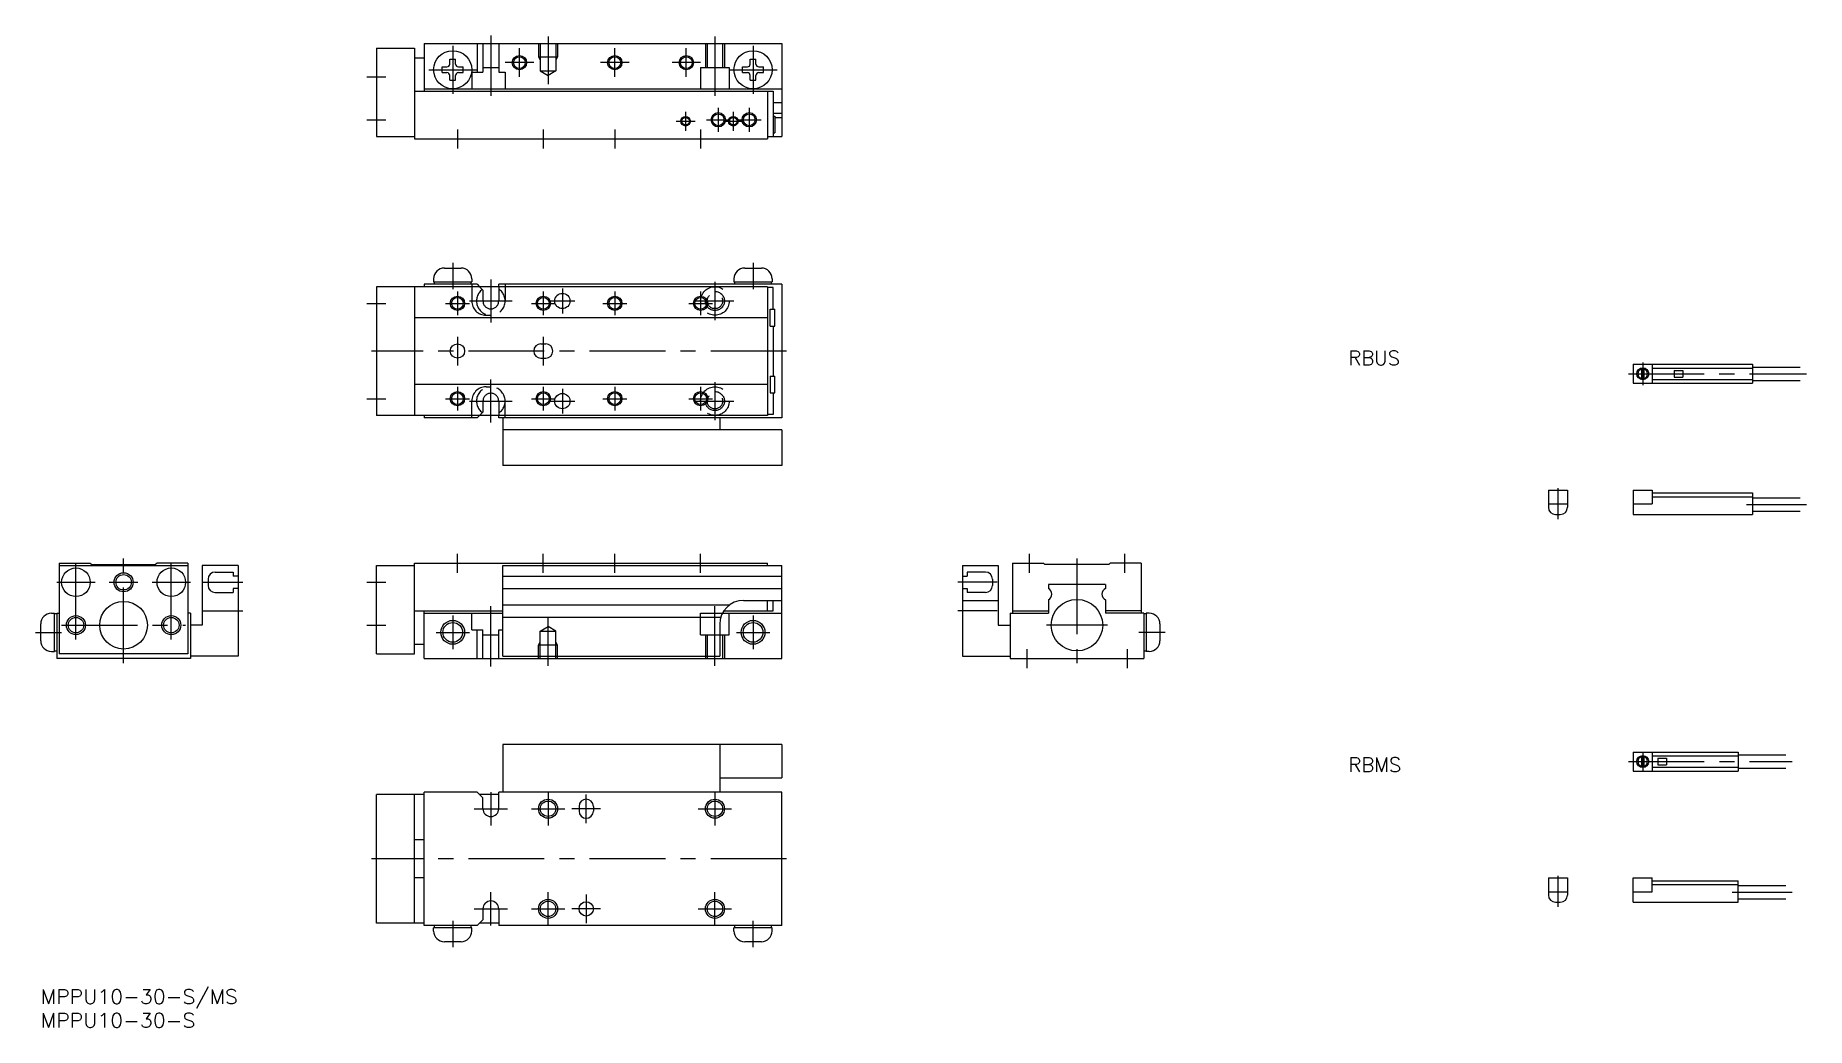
# Model space of a CAD drawing. Extents: x -1 to 370, y -8 to 200.
import ezdxf

# ---------------------------------------------------------------- set-up
doc = ezdxf.new("R2010")
doc.units = 0
doc.header["$LTSCALE"] = 0.5
doc.linetypes.add('CENTER', pattern=[50.8, 31.75, -6.35, 6.35, -6.35])
doc.linetypes.add('DASHED', pattern=[19.05, 12.7, -6.35])
for name, color, linetype in [('MSM_CENTER', 1, 'CENTER'), ('MSM_CONTINUOUS', 7, 'CONTINUOUS'), ('MSM_DASHED', 4, 'DASHED'), ('MSM_NARROW', 5, 'CONTINUOUS'), ('MSM_PART_NUMBER', 7, 'CONTINUOUS')]:
    doc.layers.add(name, color=color, linetype=linetype)
doc.styles.get("Standard").update_dxf_attribs({"font": 'txt.shx', "height": 3, "bigfont": 'bigfont.shx'})

# ---------------------------------------------------------------- blocks, each defined once
blk = doc.blocks.new('*U16')
at = {"layer": 'MSM_PART_NUMBER', "width": 1.051}
blk.add_text('MPPU10-30-S/MS', height=3, dxfattribs=at).set_placement((0, -3))
blk = doc.blocks.new('*U17')
at = {"layer": 'MSM_PART_NUMBER', "width": 1.051}
blk.add_text('MPPU10-30-S', height=3, dxfattribs=at).set_placement((0, -8))
blk = doc.blocks.new('*U19')
at = {"layer": 'MSM_PART_NUMBER'}
blk.add_text('RBMS', height=3, dxfattribs=at).set_placement((274.3, 45.62))
blk = doc.blocks.new('*U20')
at = {"layer": 'MSM_PART_NUMBER'}
blk.add_text('RBUS', height=3, dxfattribs=at).set_placement((274.3, 130.95))

msp = doc.modelspace()

# ---------------------------------------------------------------- linework, layer by layer
at = {"layer": 'MSM_CENTER'}
for p, q in [((86.42, 197.94), (86.42, 187.86)), ((94.42, 200.1), (94.42, 187.4)), ((100.42, 191.4), (100.42, 197.4)), ((106.42, 199.9), (106.42, 189.9)), ((120.42, 191.4), (120.42, 197.4)), ((135.42, 191.4), (135.42, 197.4)), ((141.42, 199.9), (141.42, 187.4)), ((149.42, 197.94), (149.42, 187.86)), ((103.42, 194.4), (97.42, 194.4)), ((123.42, 194.4), (117.42, 194.4)), ((138.42, 194.4), (132.42, 194.4)), ((68.42, 191.4), (72.42, 191.4)), ((81.38, 192.9), (91.46, 192.9)), ((144.38, 192.9), (154.46, 192.9)), ((68.42, 182.4), (72.42, 182.4)), ((133.27, 182.1), (137.27, 182.1)), ((135.27, 184.1), (135.27, 180.1)), ((139.62, 182.4), (144.62, 182.4)), ((142.12, 184.9), (142.12, 179.9)), ((143.27, 182.1), (147.27, 182.1)), ((145.27, 184.1), (145.27, 180.1)), ((146.12, 182.4), (151.12, 182.4)), ((148.62, 184.9), (148.62, 179.9)), ((87.42, 180.4), (87.42, 176.4)), ((105.42, 180.4), (105.42, 176.4)), ((120.42, 180.4), (120.42, 176.4)), ((138.42, 180.4), (138.42, 176.4)), ((86.42, 152.4), (86.42, 146.9)), ((149.42, 152.4), (149.42, 146.9)), ((94.42, 148.9), (94.42, 139.9)), ((87.42, 146.4), (87.42, 141.4)), ((105.42, 146.4), (105.42, 141.4)), ((109.42, 147), (109.42, 141.8)), ((120.42, 146.4), (120.42, 141.4)), ((138.42, 146.4), (138.42, 141.4)), ((141.42, 148.4), (141.42, 140.4)), ((68.42, 143.9), (72.42, 143.9)), ((84.92, 143.9), (89.92, 143.9)), ((89.92, 144.4), (98.92, 144.4)), ((102.92, 143.9), (107.92, 143.9)), ((106.82, 144.4), (112.02, 144.4)), ((117.92, 143.9), (122.92, 143.9)), ((135.92, 143.9), (140.92, 143.9)), ((137.42, 144.4), (145.42, 144.4)), ((156.42, 133.9), (69.42, 133.9)), ((87.42, 136.9), (87.42, 130.9)), ((105.42, 136.9), (105.42, 130.9)), ((336.02, 131.53), (336.02, 126.73)), ((87.42, 126.4), (87.42, 121.4)), ((94.42, 118.9), (94.42, 127.9)), ((105.42, 126.4), (105.42, 121.4)), ((120.42, 126.4), (120.42, 121.4)), ((138.42, 126.4), (138.42, 121.4)), ((141.42, 127.4), (141.42, 119.4)), ((333.02, 129.13), (370.38, 129.13)), ((68.42, 123.9), (72.42, 123.9)), ((84.92, 123.9), (89.92, 123.9)), ((89.92, 123.4), (98.92, 123.4)), ((102.92, 123.9), (107.92, 123.9)), ((106.82, 123.4), (112.02, 123.4)), ((109.42, 126), (109.42, 120.8)), ((117.92, 123.9), (122.92, 123.9)), ((135.92, 123.9), (140.92, 123.9)), ((137.42, 123.4), (145.42, 123.4)), ((318.23, 105.13), (318.23, 98.63)), ((357.79, 101.73), (370.38, 101.73)), ((7.4, 73.4), (7.4, 89.4)), ((17.4, 68.4), (17.4, 90.4)), ((27.4, 73.4), (27.4, 89.4)), ((87.42, 87.4), (87.42, 91.4)), ((105.42, 87.4), (105.42, 91.4)), ((120.42, 87.4), (120.42, 91.4)), ((138.42, 87.4), (138.42, 91.4)), ((207.35, 91.4), (207.35, 87.4)), ((217.35, 90.4), (217.35, 68.4)), ((227.35, 91.4), (227.35, 87.4)), ((3.4, 85.4), (11.4, 85.4)), ((14.4, 85.4), (20.4, 85.4)), ((23.4, 85.4), (31.4, 85.4)), ((34.1, 85.4), (42.4, 85.4)), ((68.42, 85.4), (72.42, 85.4)), ((200.65, 85.4), (192.35, 85.4)), ((34.1, 79.4), (42.4, 79.4)), ((86.42, 78.4), (86.42, 71.4)), ((94.42, 67.7), (94.42, 80.4)), ((141.42, 67.9), (141.42, 80.4)), ((149.42, 78.4), (149.42, 71.4)), ((200.65, 79.4), (192.35, 79.4)), ((-1.1, 74.9), (4.4, 74.9)), ((4.4, 76.4), (30.4, 76.4)), ((68.42, 76.4), (72.42, 76.4)), ((82.92, 74.9), (89.92, 74.9)), ((106.42, 67.9), (106.42, 77.9)), ((145.92, 74.9), (152.92, 74.9)), ((223.75, 76.4), (210.95, 76.4)), ((235.85, 74.9), (230.35, 74.9)), ((206.85, 71.4), (206.85, 67.4)), ((227.85, 71.4), (227.85, 67.4)), ((336.02, 49.8), (336.02, 45.8)), ((333.04, 47.8), (367.38, 47.8)), ((94.42, 41.4), (94.42, 34.4)), ((106.42, 41.4), (106.42, 34.4)), ((114.42, 34.9), (114.42, 40.9)), ((141.42, 41.4), (141.42, 34.4)), ((90.92, 37.9), (97.92, 37.9)), ((102.92, 37.9), (109.92, 37.9)), ((117.42, 37.9), (111.42, 37.9)), ((137.92, 37.9), (144.92, 37.9)), ((156.42, 27.4), (69.42, 27.4)), ((318.23, 23.8), (318.23, 17.3)), ((94.42, 13.4), (94.42, 20.4)), ((106.42, 13.4), (106.42, 20.4)), ((114.42, 19.9), (114.42, 13.9)), ((141.42, 13.4), (141.42, 20.4)), ((354.79, 20.4), (367.38, 20.4)), ((90.92, 16.9), (97.92, 16.9)), ((102.92, 16.9), (109.92, 16.9)), ((117.42, 16.9), (111.42, 16.9)), ((137.92, 16.9), (144.92, 16.9)), ((138.42, 16.9), (144.42, 16.9)), ((86.42, 14.4), (86.42, 8.9)), ((149.42, 8.9), (149.42, 14.4))]:
    msp.add_line(p, q, dxfattribs=at)
at = {"layer": 'MSM_CONTINUOUS'}
for p, q in [((70.42, 197.4), (70.42, 178.9)), ((70.42, 197.4), (78.42, 197.4)), ((78.42, 197.4), (78.42, 178.4)), ((80.42, 198.4), (80.42, 188.4)), ((80.42, 198.4), (155.42, 198.4)), ((91.57, 198.4), (91.57, 192.4)), ((92.77, 198.4), (92.77, 192.4)), ((96.07, 198.4), (96.07, 192.4)), ((155.42, 198.4), (155.42, 178.9)), ((78.42, 195.4), (80.42, 195.4)), ((84.22, 192.3), (84.22, 193.5)), ((84.22, 193.5), (85.22, 193.5)), ((85.82, 195.1), (87.02, 195.1)), ((85.82, 194.1), (85.82, 195.1)), ((87.02, 194.1), (87.02, 195.1)), ((87.62, 193.5), (88.62, 193.5)), ((88.62, 192.3), (88.62, 193.5)), ((92.77, 193.4), (96.07, 193.4)), ((147.22, 192.3), (147.22, 193.5)), ((147.22, 193.5), (148.22, 193.5)), ((148.82, 195.1), (150.02, 195.1)), ((148.82, 194.1), (148.82, 195.1)), ((150.02, 194.1), (150.02, 195.1)), ((150.62, 193.5), (151.62, 193.5)), ((151.62, 192.3), (151.62, 193.5)), ((84.22, 192.3), (85.22, 192.3)), ((85.82, 190.7), (85.82, 191.7)), ((85.82, 190.7), (87.02, 190.7)), ((87.02, 190.7), (87.02, 191.7)), ((87.62, 192.3), (88.62, 192.3)), ((90.42, 192.4), (90.42, 188.9)), ((90.42, 192.4), (92.77, 192.4)), ((96.07, 192.4), (97.42, 192.4)), ((97.42, 192.4), (97.42, 188.9)), ((147.22, 192.3), (148.22, 192.3)), ((148.82, 190.7), (148.82, 191.7)), ((148.82, 190.7), (150.02, 190.7)), ((150.02, 190.7), (150.02, 191.7)), ((150.62, 192.3), (151.62, 192.3)), ((78.42, 188.4), (153.62, 188.4)), ((80.42, 188.9), (155.42, 188.9)), ((152.42, 188.4), (152.42, 178.4)), ((153.62, 188.4), (153.62, 178.9)), ((153.62, 186), (155.42, 186)), ((153.62, 183.8), (155.42, 183.8)), ((153.62, 183.15), (154.02, 183.15)), ((154.02, 183.15), (154.02, 179.65)), ((154.02, 182.9), (155.42, 182.9)), ((70.42, 178.9), (78.42, 178.9)), ((78.42, 178.4), (152.42, 178.4)), ((152.42, 178.9), (155.42, 178.9)), ((153.62, 179.65), (154.02, 179.65)), ((82.42, 149.05), (82.42, 148.4)), ((84.67, 151.3), (88.17, 151.3)), ((90.42, 149.05), (90.42, 148.4)), ((145.42, 149.05), (145.42, 148.4)), ((147.67, 151.3), (151.17, 151.3)), ((153.42, 149.05), (153.42, 148.4)), ((70.42, 147.4), (70.42, 120.4)), ((152.42, 147.4), (70.42, 147.4)), ((78.42, 147.4), (78.42, 120.4)), ((80.42, 147.9), (80.42, 147.4)), ((91.57, 147.9), (80.42, 147.9)), ((82.42, 148.4), (90.42, 148.4)), ((82.52, 148.4), (82.52, 147.9)), ((90.32, 147.9), (90.32, 148.4)), ((90.42, 147.9), (90.42, 147.4)), ((91.57, 147.9), (92.07, 147.4)), ((96.07, 147.4), (96.07, 147.9)), ((155.42, 147.9), (96.07, 147.9)), ((97.42, 147.9), (97.42, 147.4)), ((145.42, 148.4), (153.42, 148.4)), ((145.52, 148.4), (145.52, 147.9)), ((152.42, 147.4), (152.42, 120.4)), ((153.62, 147.2), (152.42, 147.2)), ((153.32, 147.9), (153.32, 148.4)), ((153.62, 142.65), (153.62, 147.2)), ((155.42, 147.9), (155.42, 119.9)), ((153.02, 142.65), (154.02, 142.65)), ((153.02, 139.15), (153.02, 142.65)), ((154.02, 139.15), (154.02, 142.65)), ((152.42, 140.9), (78.42, 140.9)), ((153.02, 139.15), (154.02, 139.15)), ((153.62, 139.15), (153.62, 128.65)), ((104.92, 135.4), (105.92, 135.4)), ((104.92, 132.4), (105.92, 132.4)), ((334.02, 131.13), (334.02, 127.13)), ((334.02, 131.13), (359.02, 131.13)), ((335.77, 130.35), (335.77, 127.9)), ((336.27, 130.35), (336.27, 127.9)), ((338.02, 131.13), (338.02, 127.13)), ((338.02, 130.33), (359.02, 130.33)), ((359.02, 131.13), (359.02, 127.13)), ((359.02, 130.53), (369.02, 130.53)), ((152.42, 126.9), (78.42, 126.9)), ((153.02, 128.65), (153.02, 125.15)), ((153.02, 128.65), (154.02, 128.65)), ((154.02, 125.15), (154.02, 128.65)), ((334.02, 127.13), (359.02, 127.13)), ((338.02, 127.93), (359.02, 127.93)), ((342.62, 129.83), (344.42, 129.83)), ((342.62, 129.83), (342.62, 128.43)), ((342.62, 128.43), (344.42, 128.43)), ((344.42, 129.83), (344.42, 128.43)), ((359.02, 127.73), (369.02, 127.73)), ((153.02, 125.15), (154.02, 125.15)), ((153.62, 125.15), (153.62, 120.6)), ((152.42, 120.4), (70.42, 120.4)), ((80.42, 120.4), (80.42, 119.9)), ((91.57, 119.9), (80.42, 119.9)), ((90.42, 119.9), (90.42, 120.4)), ((92.07, 120.4), (91.57, 119.9)), ((96.07, 119.9), (96.07, 120.4)), ((155.42, 119.9), (96.07, 119.9)), ((96.92, 119.9), (96.92, 109.9)), ((97.42, 119.9), (97.42, 120.4)), ((142.42, 119.9), (142.42, 117.4)), ((153.62, 120.6), (152.42, 120.6)), ((155.42, 117.4), (96.92, 117.4)), ((155.42, 117.4), (155.42, 109.9)), ((155.42, 109.9), (96.92, 109.9)), ((316.23, 104.73), (316.23, 101.13)), ((316.23, 104.73), (320.23, 104.73)), ((320.23, 104.73), (320.23, 101.13)), ((334.02, 104.73), (338.02, 104.73)), ((334.02, 104.73), (334.02, 99.63)), ((338.02, 104.73), (338.02, 101.83)), ((338.02, 104.13), (359.02, 104.13)), ((359.02, 104.13), (359.02, 99.63)), ((316.23, 101.83), (320.23, 101.83)), ((334.02, 101.83), (338.02, 101.83)), ((338.02, 103.33), (359.02, 103.33)), ((359.02, 103.13), (369.02, 103.13)), ((359.02, 100.33), (369.02, 100.33)), ((317.73, 99.63), (318.73, 99.63)), ((334.02, 99.63), (359.02, 99.63)), ((3.9, 89.4), (10.4, 89.4)), ((3.9, 89.4), (3.9, 70.4)), ((10.4, 89.4), (10.7, 89.1)), ((24.4, 89.4), (24.1, 89.1)), ((30.9, 89.4), (24.4, 89.4)), ((30.9, 89.4), (30.9, 70.4)), ((78.42, 70.4), (78.42, 89.4)), ((78.42, 89.4), (152.42, 89.4)), ((152.42, 88.9), (152.42, 89.4)), ((203.85, 89.4), (210.35, 89.4)), ((203.85, 89.4), (203.85, 78.9)), ((210.35, 89.4), (210.65, 89.1)), ((224.35, 89.4), (224.05, 89.1)), ((230.85, 89.4), (224.35, 89.4)), ((230.85, 89.4), (230.85, 78.9)), ((3.9, 88.9), (30.9, 88.9)), ((10.7, 89.1), (24.1, 89.1)), ((41.4, 88.9), (33.9, 88.9)), ((33.9, 88.9), (33.9, 76.4)), ((35.1, 86.05), (35.1, 84.75)), ((36.6, 87.55), (40.4, 87.55)), ((40.4, 87.55), (40.4, 86.7)), ((41.4, 86.7), (40.4, 86.7)), ((41.4, 88.9), (41.4, 69.9)), ((70.42, 88.9), (78.42, 88.9)), ((70.42, 70.4), (70.42, 88.9)), ((96.92, 88.9), (155.42, 88.9)), ((96.92, 69.9), (96.92, 88.9)), ((96.92, 86.7), (155.42, 86.7)), ((155.42, 69.4), (155.42, 88.9)), ((193.35, 88.9), (200.85, 88.9)), ((193.35, 88.9), (193.35, 69.9)), ((193.35, 86.7), (194.35, 86.7)), ((194.35, 87.55), (194.35, 86.7)), ((198.15, 87.55), (194.35, 87.55)), ((199.65, 86.05), (199.65, 84.75)), ((200.85, 88.9), (200.85, 76.4)), ((224.05, 89.1), (210.65, 89.1)), ((36.6, 83.25), (40.4, 83.25)), ((41.4, 84.1), (40.4, 84.1)), ((40.4, 84.1), (40.4, 83.25)), ((96.92, 84.1), (155.42, 84.1)), ((193.35, 84.1), (194.35, 84.1)), ((194.35, 84.1), (194.35, 83.25)), ((198.15, 83.25), (194.35, 83.25)), ((211.35, 84.9), (211.35, 84.11)), ((223.35, 84.9), (211.35, 84.9)), ((223.35, 84.9), (223.35, 84.11)), ((2.25, 78.9), (2.9, 78.9)), ((2.9, 70.9), (2.9, 78.9)), ((3.4, 78.8), (2.9, 78.8)), ((3.4, 78.9), (3.9, 78.9)), ((3.4, 78.9), (3.4, 69.4)), ((31.4, 78.9), (30.9, 78.9)), ((31.4, 78.9), (31.4, 69.4)), ((78.42, 79.4), (96.92, 79.4)), ((80.42, 69.4), (80.42, 79.4)), ((80.42, 78.9), (96.92, 78.9)), ((90.42, 75.4), (90.42, 78.9)), ((96.92, 80.7), (144.55, 80.7)), ((96.92, 78.1), (142.65, 78.1)), ((142.98, 78.9), (155.42, 78.9)), ((143.27, 79.4), (153.62, 79.4)), ((147.42, 81.6), (155.42, 81.6)), ((152.42, 79.4), (152.42, 81.6)), ((153.62, 79.4), (153.62, 81.6)), ((193.35, 81.6), (200.85, 81.6)), ((203.35, 78.9), (211.35, 78.9)), ((203.35, 78.9), (203.35, 69.4)), ((203.85, 79.4), (211.35, 79.4)), ((211.35, 81.69), (211.35, 78.9)), ((223.35, 81.69), (223.35, 78.9)), ((230.85, 79.4), (223.35, 79.4)), ((231.35, 78.9), (223.35, 78.9)), ((231.35, 78.9), (231.35, 69.4)), ((231.85, 78.8), (231.35, 78.8)), ((231.85, 78.9), (231.85, 70.9)), ((232.5, 78.9), (231.85, 78.9)), ((0, 73.15), (0, 76.65)), ((33.9, 76.4), (31.4, 76.4)), ((90.42, 75.4), (92.77, 75.4)), ((91.57, 69.4), (91.57, 75.4)), ((92.77, 69.4), (92.77, 75.4)), ((92.77, 74.4), (96.07, 74.4)), ((96.07, 75.4), (96.92, 75.4)), ((96.07, 69.4), (96.07, 75.4)), ((142.42, 76.6), (142.42, 69.9)), ((200.85, 76.4), (203.35, 76.4)), ((234.75, 76.65), (234.75, 73.15)), ((2.25, 70.9), (2.9, 70.9)), ((2.9, 71), (3.4, 71)), ((78.42, 72.4), (80.42, 72.4)), ((231.35, 71), (231.85, 71)), ((232.5, 70.9), (231.85, 70.9)), ((31.4, 69.4), (3.4, 69.4)), ((30.9, 70.4), (3.9, 70.4)), ((41.4, 69.9), (31.4, 69.9)), ((70.42, 70.4), (78.42, 70.4)), ((80.42, 69.4), (155.42, 69.4)), ((96.92, 69.9), (142.42, 69.9)), ((193.35, 69.9), (203.35, 69.9)), ((203.35, 69.4), (231.35, 69.4)), ((96.92, 51.4), (96.92, 41.4)), ((155.42, 51.4), (96.92, 51.4)), ((142.42, 51.4), (142.42, 41.4)), ((155.42, 51.4), (155.42, 44.4)), ((334.02, 49.8), (334.02, 45.8)), ((334.02, 49.8), (356.02, 49.8)), ((335.77, 49.02), (335.77, 46.57)), ((336.27, 49.02), (336.27, 46.57)), ((338.02, 49.8), (338.02, 45.8)), ((338.02, 49), (356.02, 49)), ((339.22, 48.5), (339.22, 47.1)), ((339.22, 48.5), (341.02, 48.5)), ((341.02, 48.5), (341.02, 47.1)), ((356.02, 49.8), (356.02, 45.8)), ((356.02, 49.2), (366.02, 49.2)), ((334.02, 45.8), (356.02, 45.8)), ((338.02, 46.6), (356.02, 46.6)), ((339.22, 47.1), (341.02, 47.1)), ((356.02, 46.4), (366.02, 46.4)), ((70.42, 13.9), (70.42, 40.9)), ((80.42, 40.9), (70.42, 40.9)), ((78.42, 13.9), (78.42, 40.9)), ((91.57, 41.4), (80.42, 41.4)), ((80.42, 13.4), (80.42, 41.4)), ((91.57, 41.4), (92.77, 40.2)), ((96.07, 40.9), (92.07, 40.9)), ((96.07, 37.9), (96.07, 41.4)), ((155.42, 41.4), (96.07, 41.4)), ((142.42, 44.4), (155.42, 44.4)), ((155.42, 13.4), (155.42, 41.4)), ((92.77, 37.9), (92.77, 40.2)), ((112.92, 38.4), (112.92, 37.4)), ((115.92, 38.4), (115.92, 37.4)), ((80.42, 31.4), (78.42, 31.4)), ((80.42, 23.4), (78.42, 23.4)), ((316.23, 23.4), (316.23, 19.8)), ((316.23, 23.4), (320.23, 23.4)), ((320.23, 23.4), (320.23, 19.8)), ((334.02, 23.4), (338.02, 23.4)), ((334.02, 18.3), (334.02, 23.4)), ((338.02, 20.5), (338.02, 23.4)), ((338.02, 22.8), (356.02, 22.8)), ((356.02, 18.3), (356.02, 22.8)), ((316.23, 20.5), (320.23, 20.5)), ((334.02, 20.5), (338.02, 20.5)), ((338.02, 22), (356.02, 22)), ((356.02, 21.8), (366.02, 21.8)), ((356.02, 19), (366.02, 19)), ((92.77, 16.9), (92.77, 14.6)), ((96.07, 16.9), (96.07, 13.4)), ((317.73, 18.3), (318.73, 18.3)), ((334.02, 18.3), (356.02, 18.3)), ((80.42, 13.9), (70.42, 13.9)), ((91.57, 13.4), (80.42, 13.4)), ((82.42, 12.25), (82.42, 12.9)), ((90.42, 12.9), (82.42, 12.9)), ((82.52, 13.4), (82.52, 12.9)), ((90.32, 12.9), (90.32, 13.4)), ((90.42, 12.25), (90.42, 12.9)), ((91.57, 13.4), (92.77, 14.6)), ((96.07, 13.9), (92.07, 13.9)), ((155.42, 13.4), (96.07, 13.4)), ((145.42, 12.25), (145.42, 12.9)), ((153.42, 12.9), (145.42, 12.9)), ((145.52, 13.4), (145.52, 12.9)), ((153.32, 12.9), (153.32, 13.4)), ((153.42, 12.25), (153.42, 12.9)), ((88.17, 10), (84.67, 10)), ((151.17, 10), (147.67, 10))]:
    msp.add_line(p, q, dxfattribs=at)
for centre, radius in [((86.42, 192.9), 4), ((149.42, 192.9), 4), ((100.42, 194.4), 1.23), ((120.42, 194.4), 1.23), ((135.42, 194.4), 1.23), ((135.27, 182.1), 0.783), ((142.12, 182.4), 1.23), ((145.27, 182.1), 0.783), ((148.62, 182.4), 1.23), ((87.42, 143.9), 1.23), ((105.42, 143.9), 1.23), ((109.42, 144.4), 1.6), ((120.42, 143.9), 1.23), ((138.42, 143.9), 1.23), ((87.42, 133.9), 1.5), ((336.02, 129.13), 1.25), ((87.42, 123.9), 1.23), ((105.42, 123.9), 1.23), ((109.42, 123.4), 1.6), ((120.42, 123.9), 1.23), ((138.42, 123.9), 1.23), ((7.4, 85.4), 3), ((17.4, 85.4), 1.62), ((27.4, 85.4), 3), ((217.35, 76.4), 5.4), ((7.4, 76.4), 1.62), ((17.4, 76.4), 5), ((27.4, 76.4), 1.62), ((86.42, 74.9), 2.07), ((149.42, 74.9), 2.07), ((336.02, 47.8), 1.25), ((106.42, 37.9), 1.62), ((141.42, 37.9), 1.62), ((106.42, 16.9), 1.62), ((114.42, 16.9), 1.5), ((141.42, 16.9), 1.62)]:
    msp.add_circle(centre, radius, dxfattribs=at)
for centre, radius, start, end in [((85.22, 194.1), 0.6, 270, 0), ((87.62, 194.1), 0.6, 180, 270), ((148.22, 194.1), 0.6, 270, 0), ((150.62, 194.1), 0.6, 180, 270), ((85.22, 191.7), 0.6, 0, 90), ((87.62, 191.7), 0.6, 90, 180), ((148.22, 191.7), 0.6, 0, 90), ((150.62, 191.7), 0.6, 90, 180), ((84.67, 149.05), 2.25, 90, 180), ((88.17, 149.05), 2.25, 0, 90), ((147.67, 149.05), 2.25, 90, 180), ((151.17, 149.05), 2.25, 0, 90), ((104.92, 133.9), 1.5, 90, 270), ((105.92, 133.9), 1.5, 270, 90), ((336.02, 129.13), 1, 104.4775, 255.5225), ((336.02, 129.13), 1, 284.4775, 75.5225), ((317.73, 101.13), 1.5, 180, 270), ((318.73, 101.13), 1.5, 270, 0), ((36.6, 86.05), 1.5, 90, 180), ((198.15, 86.05), 1.5, 360, 90), ((36.6, 84.75), 1.5, 180, 270), ((198.15, 84.75), 1.5, 270, 360), ((210.75, 82.9), 1.35, 296.3891, 63.6126), ((223.95, 82.9), 1.35, 116.39, 243.6138), ((2.25, 76.65), 2.25, 90, 180), ((147.42, 76.6), 5, 90, 180), ((232.5, 76.65), 2.25, 360, 90), ((2.25, 73.15), 2.25, 180, 270), ((232.5, 73.15), 2.25, 270, 0), ((336.02, 47.8), 1, 104.4775, 255.5225), ((336.02, 47.8), 1, 284.4775, 75.5225), ((94.42, 37.9), 1.65, 180, 0), ((114.42, 38.4), 1.5, 0, 180), ((114.42, 37.4), 1.5, 180, 0), ((317.73, 19.8), 1.5, 180, 270), ((318.73, 19.8), 1.5, 270, 0), ((94.42, 16.9), 1.65, 360, 180), ((84.67, 12.25), 2.25, 180, 270), ((88.17, 12.25), 2.25, 270, 360), ((147.67, 12.25), 2.25, 180, 270), ((151.17, 12.25), 2.25, 270, 360)]:
    msp.add_arc(centre, radius, start, end, dxfattribs=at)
at = {"layer": 'MSM_DASHED'}
for p, q in [((104.42, 198.4), (104.42, 195.6)), ((104.8, 198.4), (104.8, 192.64)), ((108.04, 198.4), (108.04, 192.64)), ((108.42, 198.4), (108.42, 195.6)), ((139.42, 198.4), (139.42, 193.4)), ((139.8, 198.4), (139.8, 193.4)), ((143.04, 198.4), (143.04, 193.4)), ((143.42, 198.4), (143.42, 193.4)), ((104.42, 195.6), (108.42, 195.6)), ((104.42, 195.6), (104.8, 194.94)), ((108.42, 195.6), (108.04, 194.94)), ((138.42, 193.4), (138.42, 188.9)), ((138.42, 193.4), (144.42, 193.4)), ((144.42, 193.4), (144.42, 188.9)), ((104.8, 192.64), (108.04, 192.64)), ((104.8, 192.64), (106.42, 191.7)), ((108.04, 192.64), (106.42, 191.7)), ((90.42, 147.4), (90.42, 144.4)), ((92.07, 147.4), (92.77, 146.7)), ((92.77, 146.7), (92.77, 144.4)), ((96.07, 147.4), (96.07, 144.4)), ((97.42, 147.4), (97.42, 144.4)), ((93.42, 141.4), (94.42, 141.4)), ((93.42, 126.4), (94.42, 126.4)), ((90.42, 120.4), (90.42, 123.4)), ((92.77, 123.4), (92.77, 121.1)), ((96.07, 123.4), (96.07, 120.4)), ((97.42, 120.4), (97.42, 123.4)), ((92.77, 121.1), (92.07, 120.4)), ((138.42, 74.4), (138.42, 78.9)), ((138.42, 78.9), (142.98, 78.9)), ((144.42, 74.4), (144.42, 78.9)), ((104.8, 75.16), (106.42, 76.1)), ((104.8, 69.4), (104.8, 75.16)), ((104.8, 75.16), (108.04, 75.16)), ((108.04, 75.16), (106.42, 76.1)), ((108.04, 69.4), (108.04, 75.16)), ((138.42, 74.4), (144.42, 74.4)), ((139.42, 74.4), (139.42, 69.4)), ((139.8, 74.4), (139.8, 69.4)), ((143.04, 74.4), (143.04, 69.4)), ((143.42, 74.4), (143.42, 69.4)), ((104.42, 72.2), (104.8, 72.86)), ((104.42, 69.4), (104.42, 72.2)), ((108.42, 72.2), (104.42, 72.2)), ((108.42, 72.2), (108.04, 72.86)), ((108.42, 69.4), (108.42, 72.2))]:
    msp.add_line(p, q, dxfattribs=at)
for centre, radius in [((141.42, 144.4), 3), ((141.42, 144.4), 2), ((141.42, 144.4), 1.62), ((141.42, 123.4), 3), ((141.42, 123.4), 2), ((141.42, 123.4), 1.62)]:
    msp.add_circle(centre, radius, dxfattribs=at)
for centre, radius, start, end in [((94.42, 144.4), 3, 126.1871, 56.633), ((93.42, 144.4), 3, 180, 270), ((94.42, 144.4), 1.65, 180, 0), ((93.42, 123.4), 3, 90, 180), ((94.42, 123.4), 3, 303.367, 233.8127), ((94.42, 123.4), 1.65, 0, 180)]:
    msp.add_arc(centre, radius, start, end, dxfattribs=at)
at = {"layer": 'MSM_NARROW'}
for centre, radius in [((100.42, 194.4), 1.5), ((120.42, 194.4), 1.5), ((135.42, 194.4), 1.5), ((135.27, 182.1), 1), ((142.12, 182.4), 1.5), ((145.27, 182.1), 1), ((148.62, 182.4), 1.5), ((87.42, 143.9), 1.5), ((105.42, 143.9), 1.5), ((120.42, 143.9), 1.5), ((138.42, 143.9), 1.5), ((87.42, 123.9), 1.5), ((105.42, 123.9), 1.5), ((120.42, 123.9), 1.5), ((138.42, 123.9), 1.5), ((17.4, 85.4), 2), ((7.4, 76.4), 2), ((27.4, 76.4), 2), ((86.42, 74.9), 2.5), ((149.42, 74.9), 2.5), ((106.42, 37.9), 2), ((141.42, 37.9), 2), ((106.42, 16.9), 2), ((141.42, 16.9), 2)]:
    msp.add_circle(centre, radius, dxfattribs=at)

# ---------------------------------------------------------------- block references
at = {"layer": 'MSM_CONTINUOUS'}
for name in ['*U20', '*U19', '*U16', '*U17']:
    msp.add_blockref(name, (0, 0), dxfattribs=at)

doc.saveas('drawing.dxf')
